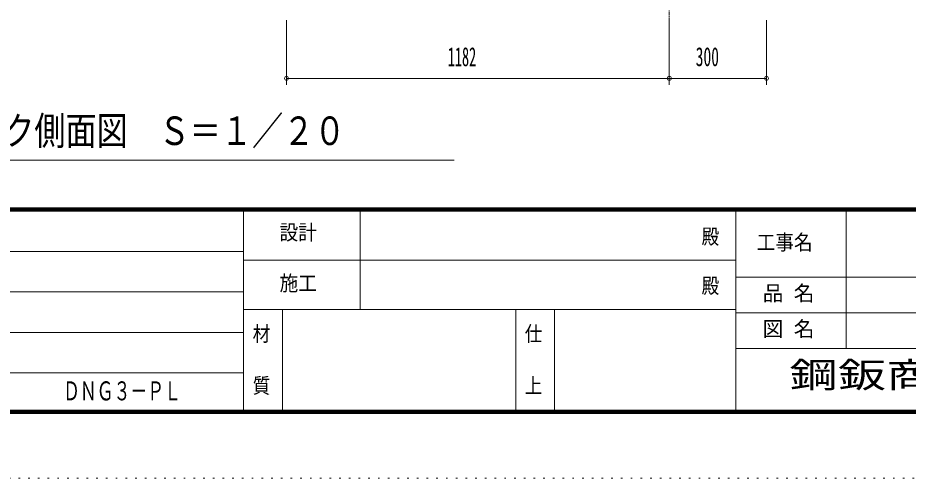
# Model space of a CAD drawing. Units: millimetres, scale not verified. Extents: x -5940 to 5940, y -4200 to 4200.
# Drawn here: x 863 to 3612, y -4200 to -2780 of the extents above; entities that cross this region are included whole.
import ezdxf
from ezdxf.enums import TextEntityAlignment as Align

# ---------------------------------------------------------------- set-up
doc = ezdxf.new("R2010")
doc.units = ezdxf.units.MM
doc.header["$LTSCALE"] = 10
doc.linetypes.add('USER1', pattern=[3, 0.5, -2.5])
doc.linetypes.add('USER3', pattern=[2, 1.25, -0.25, 0.25, -0.25])
doc.layers.add('0-1_2-5DIM', color=7, linetype='Continuous')
doc.layers.add('0-4_CSLAYER1', color=7, linetype='Continuous')
for name, color, linetype, lineweight in [('0-2_F-E_J_ADD', 5, 'USER1', 18), ('0-3_CSLAYER3', 7, 'Continuous', 18), ('0-5_CSLAYER2', 3, 'Continuous', 18), ('0-6_CSLAYER4', 5, 'Continuous', 18)]:
    doc.layers.add(name, color=color, linetype=linetype, lineweight=lineweight)
doc.styles.add('ＭＳ ゴシック', font='')
doc.styles.get('ＭＳ ゴシック').set_extended_font_data('MS Gothic')

msp = doc.modelspace()

# ---------------------------------------------------------------- linework, layer by layer
at = {"layer": '0-2_F-E_J_ADD'}
msp.add_lwpolyline([(5940, 4200), (5940, -4200), (-5940, -4200), (-5940, 4200)], close=True, dxfattribs=at)
at = {"layer": '0-3_CSLAYER3', "color": 3, "linetype": 'USER3'}
msp.add_line((2874.31, -1280.31), (2874.31, -2822.32), dxfattribs=at)
at = {"layer": '0-3_CSLAYER3', "color": 3}
for p, q in [((1692.31, -2786.73), (1692.31, -2986.73)), ((2874.31, -2786.73), (2874.31, -2986.73)), ((3174.31, -2786.73), (3174.31, -2986.73)), ((3174.31, -2966.73), (1692.31, -2966.73))]:
    msp.add_line(p, q, dxfattribs=at)
for centre in [(1692.31, -2966.73), (2874.31, -2966.73), (3174.31, -2966.73)]:
    msp.add_circle(centre, 6, dxfattribs=at)
at = {"layer": '0-5_CSLAYER2'}
msp.add_line((2209.99, -3218.69), (529.99, -3218.69), dxfattribs=at)
at = {"layer": '0-6_CSLAYER4'}
for p, q in [((5730, -3366), (-5730, -3366)), ((5730, -3367), (-5730, -3367)), ((5730, -3368), (-5730, -3368)), ((5730, -3369), (-5730, -3369)), ((5730, -3370), (-5730, -3370)), ((5730, -3371), (-5730, -3371)), ((5730, -3372), (-5730, -3372)), ((5730, -3373), (-5730, -3373)), ((5730, -3374), (-5730, -3374)), ((5730, -3375), (-5730, -3375)), ((5730, -3376), (-5730, -3376)), ((1560, -4000), (1560, -3376)), ((1920, -3680), (1920, -3376)), ((3080, -4000), (3080, -3376)), ((3420, -3800), (3420, -3376)), ((1560, -3528), (3080, -3528)), ((3080, -3580), (5180, -3580)), ((1560, -3680), (3080, -3680)), ((1680, -4000), (1680, -3680)), ((2400, -4000), (2400, -3680)), ((2520, -4000), (2520, -3680)), ((3080, -3690), (4340, -3690)), ((3080, -3800), (5740, -3800)), ((556.8, -3875.2), (1560, -3875.2)), ((-5740, -4000), (5740, -4000)), ((-5739, -3999), (5739, -3999)), ((-5738, -3998), (5738, -3998)), ((-5737, -3997), (5737, -3997)), ((-5736, -3996), (5736, -3996)), ((-5735, -3995), (5735, -3995)), ((-5734, -3994), (5734, -3994)), ((-5733, -3993), (5733, -3993)), ((-5732, -3992), (5732, -3992)), ((-5731, -3991), (5731, -3991)), ((-5730, -3990), (5730, -3990))]:
    msp.add_line(p, q, dxfattribs=at)
at = {"layer": '0-6_CSLAYER4', "color": 9}
for p, q in [((-5740, -3500.8), (1560, -3500.8)), ((-5740, -3625.6), (1560, -3625.6)), ((-5740, -3750.4), (1560, -3750.4))]:
    msp.add_line(p, q, dxfattribs=at)

# ---------------------------------------------------------------- texts
at = {"layer": '0-1_2-5DIM', "style": 'ＭＳ ゴシック', "width": 1.4}
msp.add_text('鋼鈑商事株式会社', height=78.15, dxfattribs=at).set_placement((3245.29, -3944.08), align=Align.BOTTOM_LEFT)
at = {"layer": '0-3_CSLAYER3', "style": 'ＭＳ ゴシック'}
for s, width, p in [('1182', 0.55, (2190.31, -2946.73)), ('300', 0.6, (2955.81, -2946.73))]:
    msp.add_text(s, height=58.65, dxfattribs=dict(at, width=width)).set_placement(p, align=Align.BOTTOM_LEFT)
at = {"layer": '0-4_CSLAYER1', "style": 'ＭＳ ゴシック', "width": 0.65}
msp.add_text('ＤＮＧ３－ＰＬ', height=58.65, dxfattribs=at).set_placement((1002.64, -3977.6), align=Align.BOTTOM_LEFT)
at = {"layer": '0-5_CSLAYER2', "color": 7, "style": 'ＭＳ ゴシック', "width": 0.8}
msp.add_text('Ｌラック側面図\u3000Ｓ＝１／２０', height=87.98, dxfattribs=at).set_placement((529.99, -3198.7), align=Align.BOTTOM_LEFT)
at = {"layer": '0-6_CSLAYER4', "color": 7, "style": 'ＭＳ ゴシック'}
for s, width, p in [('設計', 0.9, (1671, -3479.22)), ('殿', 0.85, (2974, -3492)), ('工事名', 0.9, (3144, -3510)), ('施工', 0.9, (1671, -3636)), ('殿', 0.85, (2974, -3644)), ('材', 0.85, (1588, -3792)), ('仕', 0.85, (2428, -3792)), ('質', 0.85, (1588, -3952)), ('上', 0.85, (2428, -3952))]:
    msp.add_text(s, height=46.92, dxfattribs=dict(at, width=width)).set_placement(p, align=Align.BOTTOM_LEFT)
for s, p in [('品 名', (3162.5, -3667)), ('図 名', (3162.5, -3777))]:
    msp.add_text(s, height=46.92, dxfattribs=at).set_placement(p, align=Align.BOTTOM_LEFT)

doc.saveas('drawing.dxf')
